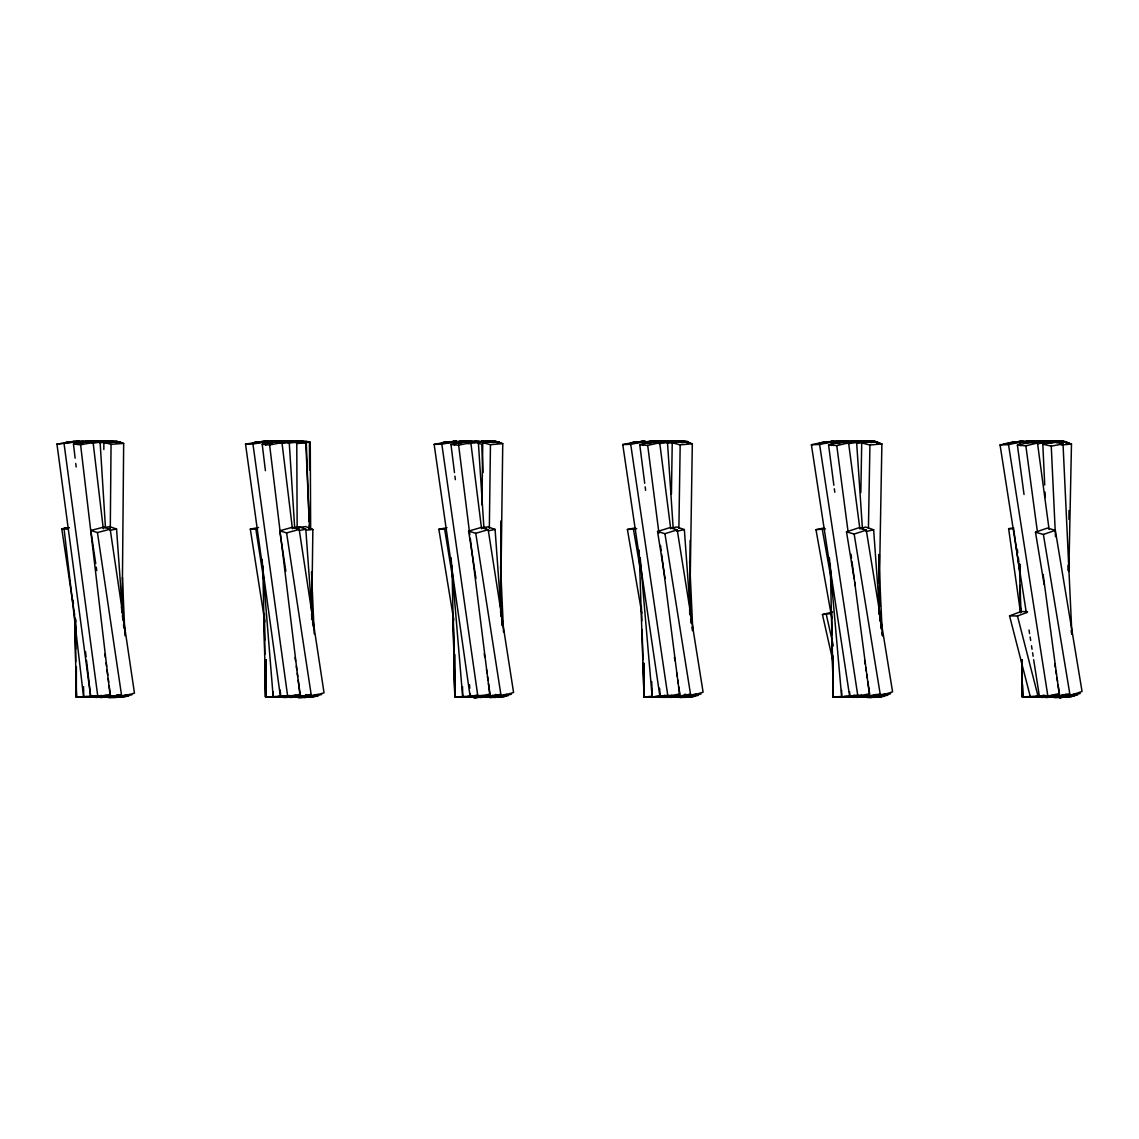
<?xml version="1.0" encoding="UTF-8"?>
<svg xmlns="http://www.w3.org/2000/svg" width="1139" height="1139" viewBox="0 0 1139 1139"><rect width="100%" height="100%" fill="white"/><g stroke="black" fill="none" stroke-linecap="round" stroke-linejoin="round"><path stroke-width="1.5" d="M500.662 593.633L500.818 520.95M689.949 586.542L690.12 540.484M879.237 582.997L879.379 554.679M1068.581 570.611L1068.624 565.3M1068.951 519.327L1069.008 510.486M103.834 449.535L103.891 442.416L116.52 441.476L123.667 443.398L122.144 612.44L121.375 607.073M110.298 527.969L111.053 444.324L103.891 442.416M311.659 619.616L312.855 529.45L305.736 526.602L294.688 527.827M481.939 504.805L482.765 442.644L495.066 441.59L502.755 443.626L500.591 607.03M489.343 528.169L490.453 444.694L482.765 442.644M671.426 494.226L672.238 442.772L684.368 441.647M678.887 528.268L680.182 444.879L672.238 442.772M689.664 614.092L692.313 443.754L682.588 441.135L669.931 441.619L676.367 441.69M860.828 492.532L861.725 442.9L873.684 441.704L881.885 443.883L878.824 614.049M868.431 528.382L869.925 445.064L861.725 442.9M1068.852 571.507L1071.472 444.011L1063.014 441.775L1056.28 442.487M1043.296 695.402L1038.312 697.267L1030.411 697.111L1009.553 615.857L1021.185 611.515L1027.506 611.643M1009.553 615.857L1017.469 616L1027.435 612.284M1044.192 584.72L1035.479 532.184L1047.439 528.069L1055.326 530.347L1082.05 691.444L1070.091 695.559L1065.364 694.192M1035.479 532.184L1043.381 534.462L1055.326 530.347M854.136 578.769L846.505 531.828L858.621 527.855L866.266 530.105L892.577 691.814L880.461 695.772L875.877 694.42M846.505 531.828L854.15 534.063L866.266 530.105M665.048 578.584L657.545 531.472L669.832 527.67L677.221 529.863L703.09 692.156L690.803 695.972L684.881 694.206M657.545 531.472L664.934 533.678L677.221 529.863M475.974 578.413L468.613 531.13L481.057 527.485L488.19 529.649L513.575 692.498L501.132 696.157L495.422 694.42M468.613 531.13L475.76 533.294L488.19 529.649M285.846 571.223L279.71 530.802L292.296 527.314L299.187 529.421L324.031 692.825L311.431 696.328L305.935 694.633M279.71 530.802L286.587 532.924L299.187 529.421M95.733 563.62L90.821 530.489L103.564 527.143L110.184 529.208L134.459 693.153L121.731 696.484L116.762 694.932M90.821 530.489L97.441 532.554L110.184 529.208M1073.394 694.448L1060.082 697.837L1055.967 694.975M833.321 662.87L822.443 614.547L832.652 612.027M822.443 614.547L831.456 613.494M844.497 696.541L841.095 697.381L850.107 696.328L839.457 697.125M1080.228 693.452L1067.343 696.641L1022.495 696.968L1021.655 659.766L1022.495 696.968L1041.587 696.712M1024.032 494.511L1017.412 445.15L1029.044 442.331L1037.487 443L1049.09 529.379M1017.412 445.15L1025.855 445.819L1037.487 443M1051.026 695.488L1059.469 696.143L1069.45 693.736M859.717 528.524L865.797 527.072L873.641 529.763L880.248 621.41M866.039 531.557L873.641 529.763M885.444 693.665L873.286 696.555L870.153 695.488M890.613 693.751L877.6 696.783L873.029 695.303M833.862 485.242L828.58 444.922L840.397 442.217L848.583 442.886L859.86 528.781M828.58 444.922L836.766 445.605L848.583 442.886M861.483 695.602L869.669 696.271L879.806 693.936M670.6 528.339L676.751 526.958L684.354 529.564L690.59 616.156M676.651 531.301L684.354 529.564M696.2 693.922L683.884 696.684L679.314 695.103M1026.296 612.568L1000.056 444.936L1011.631 442.388L1020.088 442.103L1020.629 445.591M1000.056 444.936L1008.513 444.651L1020.088 442.103M1033.671 659.709L1039.409 696.385L1044.378 695.288M1039.409 696.385L1047.866 696.086L1059.441 693.551L1058.074 684.81M831.897 618.477L815.98 529.706L823.967 527.955M815.98 529.706L825.504 528.923M700.983 694.021L687.828 696.911L683.457 695.488M644.717 483.335L639.762 444.708L651.779 442.103L659.709 442.772L670.714 528.781M639.762 444.708L647.692 445.392L659.709 442.772M671.91 695.701L679.841 696.385L690.134 694.149M483.064 527.827L487.734 526.844L495.081 529.393L501.317 616.199M488.845 530.703L495.081 529.393M506.926 694.164L494.454 696.797L490.041 695.26M867.79 681.492L869.655 693.736L857.881 696.2L849.68 696.456L811.395 444.751L823.17 442.288L831.37 442.032L831.897 445.52M811.395 444.751L819.61 444.495L831.37 442.032M849.68 696.456L854.72 695.402M454.489 472.628L450.973 444.509L463.16 441.989L470.834 442.672L481.569 528.781M450.973 444.509L458.647 445.178L470.834 442.672M641.798 613.181L627.404 529.493L635.505 527.813M627.404 529.493L636.715 528.767M482.338 695.815L490.012 696.484L500.448 694.334M511.326 694.292L498.056 697.025L492.489 695.189M678.816 686.917L679.841 693.922L667.895 696.299L659.937 696.527L622.762 444.566L634.708 442.188L642.667 441.96L643.179 445.463M622.762 444.566L630.707 444.338L642.667 441.96M292.424 527.983L298.731 526.731L305.807 529.208L312.228 618.833M299.5 530.475L305.807 529.208M317.624 694.391L305.01 696.897L300.753 695.416M659.937 696.527L665.062 695.502M265.415 470.692L262.212 444.295L274.57 441.889L281.974 442.573L292.438 528.781M262.212 444.295L269.616 444.979L281.974 442.573M295.841 695.317L292.751 695.915L300.155 696.598L310.961 694.477M453.778 620.086L438.857 529.279L447.029 527.684M308.256 697.139L321.639 694.548M452.995 613.65L454.831 696.968L474.906 696.698L470.136 696.513L434.144 444.381L446.274 442.089L453.963 441.889L454.461 445.392M434.144 444.381L441.832 444.196L453.963 441.889M473.667 695.929L477.127 695.274M470.193 696.584L477.882 696.399L490.012 694.107L488.517 683.599M103.364 527.827L109.743 526.631L116.562 529.037L123.055 620.627M110.184 530.233L116.562 529.037M128.308 694.605L115.552 696.997L111.451 695.559M75.131 458.191L73.466 444.11L85.995 441.79L93.113 442.473L103.293 528.795M73.466 444.11L80.598 444.779L93.113 442.473M264.846 621.766L250.309 529.08L258.581 527.556M1044.719 485.043L1042.811 444.21L1054.586 442.032L1063.029 443.939L1071.899 633.91M1042.811 444.21L1051.254 446.118L1063.029 443.939M106.283 695.431L103.151 696.014L110.284 696.684L121.232 694.662M279.952 696.37L276.649 696.983L304.412 696.499M285.476 696.37L282.173 696.983L298.674 696.854L296.467 696.513M1074.718 694.277L1062.943 696.442L1057.875 695.303M298.233 680.254L300.169 694.277L287.868 696.499L280.436 696.655L245.54 444.21L257.841 441.989L265.259 441.832L265.743 445.335M245.54 444.21L252.958 444.039L265.259 441.832M118.442 697.225L131.939 694.79M1063.669 695.402L1052.308 696.442M74.59 614.704L61.791 528.88L68.468 527.727M90.209 696.456L86.863 697.025L95.448 696.484M56.95 444.039L76.584 441.775L56.95 444.039L90.679 696.712L108.917 696.883L107.023 696.584M1063.954 697.31L1077.565 695.032M1025.541 443.413L1037.188 441.491L1045.773 442.459L1037.458 443.84M875.464 695.274L862.55 696.527M1046.072 695.473L1042.74 696.014L1051.34 696.997L1062.986 695.075M1018.508 442.487L1023.249 441.718L1003.73 443.868L1007.161 443.811M1020.53 612.882L1008.627 528.695L1013.682 527.884M1035.807 696.527L1032.432 697.068L1040.761 696.57M101.698 695.473L90.778 697.21L83.574 697.096L63.998 528.411L68.682 527.656M83.574 697.096L86.692 696.598M848.171 443.726L856.628 442.402L862.451 529.023M856.827 695.559L853.438 696.086L861.782 697.04L871.919 695.459M887.822 695.246L874.111 697.381L871.136 696.342M649.202 442.544L655.694 441.548L662.001 442.203M685.664 695.431L675.925 696.94L671.198 696.442M658.897 443.612L667.482 442.345L673.106 527.257M667.568 695.63L664.137 696.143L672.209 697.096L684.226 695.317M469.909 442.601L473.198 442.131L467.175 441.476L470.407 441.419M497.472 695.331L485.997 697.011L481.484 696.513M677.705 696.442L670.828 697.424L666.486 696.612M698.065 695.459L684.254 697.452L681.449 696.456M467.901 443.74L478.352 442.288L483.876 527.257M478.309 695.715L474.821 696.2L482.637 697.139L494.824 695.431M281.091 442.502L284.408 442.046L278.671 441.419M304.327 695.943L296.04 697.068L290.317 696.427M830.986 442.615L839.386 441.491L819.226 443.043L822.586 443.057M487.763 696.541L480.843 697.467L476.785 696.684M829.363 557.669L841.664 696.983L845.024 696.541M841.664 696.983L861.824 695.431L853.424 695.416M281.504 443.242L295.869 442.06L285.006 441.334M305.394 695.545L293.036 697.182L287.014 696.442M508.279 695.644L494.383 697.495L491.763 696.555M86.849 441.79L95.633 441.975L92.287 442.402M641.883 442.558L650.426 441.476L630.351 442.957L633.597 442.971M111.095 696.484L100.645 696.499M640.203 557.64L652.177 697.011L655.594 696.57M652.177 697.011L672.252 695.516L664.122 695.488M92.273 443.142L100.104 442.174L105.429 527.257M114.384 695.844L103.435 697.21L97.612 696.484M299.571 696.413L290.858 697.481L287.085 696.741M318.464 695.829L304.483 697.538L302.063 696.655M452.809 442.516L461.466 441.462L441.476 442.872L444.623 442.9M451.044 557.597L462.69 697.025L466.15 696.598M462.69 697.025L482.68 695.602L474.821 695.559M858.763 442.416L866.822 441.448L871.762 442.63M1031.991 441.918L1042.213 441.918L1037.145 442.516M885.174 695.488L872.26 697.04L867.32 695.844M1056.522 696.57L1046.3 696.57M1033.016 441.975L1044.605 441.904M1058.672 696.128L1049.161 697.239L1043.908 696.584M1073.18 695.886L1059.569 697.481L1056.294 696.256M263.721 442.459L272.52 441.448L252.616 442.8L255.649 442.815M262.041 559.32L273.189 697.04L278.471 696.427M273.189 697.04L293.093 695.687L287.014 695.63M88.557 696.413L81.88 697.153L95.747 696.413M100.873 696.413L97.37 696.797L100.858 697.509L109.615 696.513M477.668 696.484L472.899 697.025L474.778 697.851L487.492 696.413M695.801 695.63L682.745 697.096L679.599 696.328M844.127 441.918L855.574 441.861M843.486 441.832L853.453 441.847L848.356 442.416M306.548 530.148L312.855 529.45M297.991 697.025L304.312 696.328M307.473 695.986L310.634 695.644M872.36 695.858L859.518 697.267L852.812 696.413M868.274 696.456L856.613 696.627M1061.363 445.078L1071.472 444.011M1054.515 696.698L1066.303 695.459M477.426 442.53L488.958 441.334L493.472 442.43M648.76 442.53L664.948 441.605M663.297 442.516L666.543 442.188M506.414 695.772L493.23 697.153L490.211 696.413M682.859 695.957L669.874 697.296L663.453 696.456M1010.293 442.63L1026.438 441.377M1018.907 442.558L1025.228 441.918M1034.269 696.57L1029.542 697.054L1042.897 696.499L1039.309 696.499M1046.513 696.484L1042.997 696.854L1046.186 697.509L1056.764 696.427M1074.134 696.143L1060.01 697.581L1056.921 696.427M631.063 442.715L644.759 441.363M639.079 442.43L645.941 441.747M869.925 445.064L881.885 443.883M485.356 696.47L474.835 697.524L470.193 696.456M658.385 696.555L653.245 697.068L664.692 696.442M865.398 696.769L877.357 695.587M290.061 442.259L300.055 441.277L305.779 442.701L309.623 529.464M297.464 443.498L305.779 442.701M464.755 441.96L472.956 441.163L479.092 441.975L474.166 442.445M821.475 442.558L834.261 441.32L847.786 441.519L827.298 441.832L834.374 441.548M829.833 442.502L836.225 441.875M488.417 696.527L480.217 697.324L474.08 696.513M846.434 696.442L840.027 697.068L853.182 696.541L842.561 697.21M632.672 442.487L652.077 441.405L640.759 442.445M680.182 444.879L692.313 443.754M656.989 696.484L650.526 697.082L665.091 696.442M639.164 550.094L644.048 696.968L662.471 697.324L688.397 695.715M856.799 696.57L853.268 696.897L866.793 696.527M101.086 442.146L111.152 441.234L116.605 442.587M275.894 441.889L287.099 441.533M283.397 442.53L286.701 442.231M456.426 441.334L442.63 442.587L445.491 442.63M448.652 442.502L455.557 441.861M303.8 696.143L290.545 697.339L284.707 696.555M313.239 696.598L298.859 697.894L297.364 696.726M470.322 696.456L463.431 697.082L474.621 696.513M450.062 442.53L458.234 441.818M467.56 696.513L461.01 697.082L475.376 696.499M490.453 444.694L502.755 443.626M487.122 696.897L499.423 695.844M87.048 441.832L95.405 441.135M94.266 442.445L97.612 442.174M254.196 442.473L270.769 441.363M258.197 442.544L268.633 441.676M1034.07 442.16L1045.716 441.177L1054.372 442.487M1044.392 443.327L1052.707 442.63M110.896 696.499L100.873 697.353L95.306 696.598M280.55 696.513L273.602 697.096L286.288 696.442M1052.778 696.47L1042.797 697.296L1037.601 696.513M668.266 696.541L663.524 696.926L678.787 696.456M269.26 441.79L255.093 442.345L272.734 441.363M278.101 696.555L271.495 697.082L285.661 696.541M658.869 696.442L649.387 697.21L663.112 696.442M691.416 695.587L694.463 696.356L680.125 697.566L677.605 696.598M856.5 443.114L864.957 442.445L856.571 441.163L844.739 442.103L848.085 442.615M1031.877 441.918L1042 441.12M1038.825 442.516L1042.199 442.245M863.647 696.513L853.495 697.31L848.47 696.541M1058.33 696.427L1046.513 697.353L1041.26 696.641M79.986 441.633L65.791 442.373L83.474 441.363M858.535 441.96L868.772 441.177L873.641 442.402M92.515 696.442L83.773 697.111L96.217 696.513L94.48 696.57M123.453 696.698L109.045 697.794L107.764 696.783M643.065 663.311L644.048 696.968L650.882 696.442M643.521 663.268L644.048 696.968L664.208 696.541M111.053 444.324L123.667 443.398M666.97 443.028L675.555 442.402L667.426 441.163L655.409 442.046L658.655 442.544M115.082 696.541L105.941 696.399M118.242 696.299L121.389 696.071L118.527 695.303M664.194 697.324L676.21 696.442M843.045 441.861L853.253 441.12M1023.278 441.989L1012.913 442.217L1029.927 441.348M868.73 696.499L856.813 697.367L851.844 696.669M1036.219 696.499L1027.805 697.096L1043.21 696.513M669.618 441.875L679.94 441.149L684.496 442.316L681.065 442.558M1023.178 441.847L1012.742 442.259L1030.211 441.363M491.094 696.456L487.919 696.684L490.154 697.552L504.463 696.527M694.463 696.356L680.695 697.339L677.648 696.555M1038.085 696.513L1029.3 697.125L1043.253 696.456M1049.845 442.302L1062.616 441.434L1069.493 443.27L1066.303 443.498M309.694 696.541L297.948 697.353L295.186 696.228M664.521 441.12L650.796 442.032L653.914 442.473M834.275 441.946L824.166 442.146L842.775 441.377M665.859 696.47L662.428 696.712L667.098 697.367L680.823 696.442M846.775 696.541L838.276 697.096L855.175 696.442M477.255 442.032L491.108 441.135L495.38 442.231L491.92 442.445M487.25 696.684L474.08 697.552L469.51 696.47M504.933 696.456L491.08 697.353L477.042 696.684M287.925 442.872L296.766 442.302L297.151 527.642M838.503 441.277L824.351 442.174L834.517 441.804M860.458 442.203L873.371 441.391L879.977 443.156L876.745 443.37M297.92 696.541L265.601 696.968L262.782 565.827M865.711 697.096L875.393 696.484M1036.476 696.47L1022.495 696.968L1021.868 659.737M1041.644 696.541L1025.912 697.153L1055.953 696.783L1038.512 696.769M1058.316 696.541L1053.504 696.84L1054.572 697.694L1069.008 696.783M465.438 441.761L480.16 441.747L474.977 442.06M468.072 442.487L471.518 442.274M645.286 441.904L635.448 442.089L658.556 441.519L651.707 441.676M648.717 441.704L653.843 441.377L650.369 441.363M476.458 696.527L473.012 696.741L491.194 696.513M659.025 696.47L648.76 697.096L665.447 696.499M99.549 442.729L107.365 442.259L100.047 441.135L87.532 441.889L91.917 442.558M90.365 696.442L96.217 697.353L108.746 696.598M881.686 696.698L867.491 697.552L864.586 696.399M291.855 441.733L302.305 441.12L306.277 442.146L309.125 521.648M301.052 442.459L306.277 442.146M671.099 442.117L684.155 441.348L690.476 443.057L687.216 443.242M315.375 696.541L301.436 697.367L297.464 696.342M676.481 697.139L687.913 696.47M282.614 442.615L276.72 441.676L287.085 441.12M277.233 442.502L282.458 442.203M455.344 441.548L446.716 442.032L456.525 441.462M288.793 696.47L283.568 696.769L301.55 696.57M469.581 696.513L459.231 697.096L475.703 696.541M1036.561 696.513L1042.256 696.755L1022.495 696.968L1041.345 696.854L1022.495 696.968L1022.423 684.553L1022.495 696.968L1030.767 696.499M1042.811 696.641L1022.495 696.968L1033.557 696.527M1048.578 442.487L1053.333 442.217L1046.3 441.135L1033.614 441.832L1037.828 442.487M1054.899 696.641L1042.228 697.353L1036.59 696.484M101.243 441.775L113.516 441.106M108.419 442.544L113.686 442.259M481.754 442.032L494.938 441.306L500.989 442.943L497.686 443.128M827.54 441.818L847.786 441.519L842.988 441.69M125.803 696.612L111.779 697.367L108.105 696.413M500.434 696.456L454.831 696.968L451.955 565.827M643.706 663.268L644.048 696.968L652.149 696.541M830.288 564.076L833.278 696.968L841.678 696.513M832.168 642.012L833.278 696.968L853.524 696.655L850.121 696.527M87.888 441.676L98.395 441.135M88.144 442.402L93.398 442.131M269.06 441.747L258.012 441.975L280.109 441.519L260.119 441.761L280.109 441.519L276.805 441.619M849.438 442.587L844.369 441.79L857.197 441.12L863.96 442.188L857.539 442.516M99.378 696.527L94.124 696.797L111.893 696.627M281.86 696.456L269.701 697.096L287.697 696.499L252.958 444.039M865.697 696.684L852.869 697.353L847.8 696.57M455.543 441.59L447.613 441.989L456.44 441.747M476.985 696.911L485.655 696.911L457.394 697.096L472.486 696.484M476.543 696.499L459.786 697.125M871.933 696.484L863.889 696.883L879.208 696.84L878.354 696.157M78.349 441.804L69.308 441.932L85.824 441.348M1047.752 441.704L1060.082 441.106L1063.456 441.989L1052.877 442.502M92.401 696.513L80.171 697.096L81.965 697.182M453.991 652.647L454.831 696.968L465.225 696.47M676.481 696.726L663.51 697.353L658.655 696.598M1071.543 696.684L1057.448 697.367L1054.073 696.484M1034.483 441.633L1045.047 441.135M1034.411 442.316L1039.693 442.06M1047.068 696.499L1040.021 696.826L1057.547 696.684M122.158 696.612L108.718 697.225L105.984 696.484M266.241 696.997L265.088 659.723L265.601 696.968L276.151 696.484M88.97 441.434L87.062 441.334L90.878 441.519L71.017 441.747L90.878 441.519L87.546 441.605M268.804 441.491L259.251 441.904L267.793 441.704M275.581 441.761L281.959 441.476M285.134 441.334L288.324 441.192M276.151 442.146L282.515 441.861M87.29 696.499L76.37 696.968L74.733 618.99M75.843 666.828L76.37 696.968L96.245 696.741L90.337 696.499M295.385 696.47L265.601 696.968L265.302 659.723M299.144 696.726L284.237 696.968M276.72 441.676L281.689 441.476M843.985 441.676L847.516 441.519M851.061 441.377L856.371 441.163M298.005 696.812L284.75 697.353L278.856 696.427M859.418 696.484L850.562 696.854L867.861 696.741M1068.325 696.684L1052.194 696.541M830.459 441.96L834.004 441.818M1023.562 441.476L1017.255 441.733L1022.936 441.96M1026.723 441.348L1037.003 441.519L1016.686 441.847L1037.003 441.519L1032.261 441.704M850.591 696.527L833.278 696.968L832.609 656.178M853.752 696.655L833.278 696.968L833.207 691.644L833.278 696.968L865.512 696.897M87.19 441.704L100.915 441.135L106.511 442.017L101.499 442.217M87.447 442.046L92.231 441.861M671.113 442.416L677.434 442.174M107.237 696.499L94.452 696.983L96.302 697.267M110.682 696.726L95.363 697.353L89.753 696.456M678.445 696.499L675.285 696.612L692.284 696.812M838.332 697.196L833.278 696.968L852.897 696.769L833.278 696.968L851.459 696.783M879.137 696.755L865.483 697.267L862.223 696.385M78.904 441.533L70.917 441.832L79.16 441.676M653.473 441.704L667.696 441.177M656.292 442.131L659.851 442.003M96.345 696.641L80.1 697.111L97.94 696.555L110.312 694.448L109.145 685.678M671.768 696.484L644.048 696.968L643.919 663.268M685.55 696.499L663.923 697.31L659.31 696.584M645.742 441.533L638.623 441.79L641.485 441.904M1047.453 442.16L1052.521 441.989L1047.211 441.135L1033.714 441.619L1039.01 442.459M122.115 696.968L76.37 696.968L75.986 666.813L76.37 696.968L118.185 696.513M297.493 696.968L283.568 697.452L279.539 696.484M660.264 696.499L663.524 696.698L644.048 696.968L688.412 697.04L673.007 696.84L673.961 697.011M459.8 441.348L469.325 441.519L449.25 441.79L469.325 441.519L466.065 441.619M481.156 441.576L496.319 441.804M482.025 442.288L488.375 442.074M454.717 654.398L454.831 696.968L474.166 696.812L454.831 696.968L454.433 654.398M490.638 696.513L485.869 696.669L502.626 696.854M689.921 696.812L676.167 697.282L673.106 696.442L676.196 696.926M267.537 441.448L260.916 441.661L266.882 441.932M270.84 441.348L282.415 441.519M456.312 441.548L449.976 441.747L455.685 441.761M471.105 441.462L464.755 441.661L470.435 441.946M474.28 441.348L479.035 441.206M847.9 442.117L844.554 441.59L847.957 441.476M851.36 441.363L863.177 441.946L858.08 442.117M1034.169 441.647L1038.967 441.505M1043.78 441.348L1046.983 441.249M1034.098 441.932L1038.91 441.79M301.479 696.883L309.737 696.954L265.601 696.968L284.778 696.826L265.601 696.968L265.558 659.709M471.646 696.627L474.18 696.741L454.831 696.968L472.101 696.513M477.312 697.182L488.417 696.812L485.897 696.427M496.191 442.473L499.651 442.373L495.351 441.192L481.498 441.619L484.36 442.402M1022.722 441.619L1017.924 441.761L1019.476 441.832M500.69 696.869L486.837 697.296L483.961 696.499M1040.021 696.655L1022.495 696.968M80.869 441.804L71.871 441.647L92.444 441.818M282.415 441.448L276.051 441.633L281.433 441.889M285.604 441.363L292.581 441.576M299.329 441.989L290.801 441.59L307.302 441.761M668.707 442.06L673.847 441.918L655.423 441.562L660.122 442.316M301.778 697.225L312.94 696.897M268.32 441.676L261.329 441.704L263.55 441.804M303.273 442.473L310.249 442.288L310.648 528.923M475.888 442.103L484.516 441.875L466.292 441.533L470.706 442.245M1023.221 441.491L1018.166 441.633L1023.534 441.875M1028.275 441.363L1037.003 441.519L1031.948 441.647M311.431 696.911L294.816 696.555M839.315 441.363L847.786 441.519L842.689 441.647M855.432 441.363L858.649 441.291M848.64 441.761L844.198 441.647M72.682 441.676L79.075 441.519M87.361 441.605L92.145 441.491M96.943 441.377L118.285 441.704M74.59 441.761L79.388 441.647M103.905 442.06L110.298 441.904M645.229 441.491L640.09 441.605L644.859 441.832M78.292 697.054L94.58 696.812L92.658 696.726M102.396 441.889L105.899 441.818L88.102 441.505L91.889 442.117M1061.534 442.245L1066.83 442.131L1063.427 441.192L1049.318 441.491L1052.721 442.43M97.385 696.513L76.37 696.968L76.37 666.813M1068.211 696.983L1036.575 696.698M1038.839 441.476L1034.027 441.576L1038.811 441.761M1045.246 441.348L1050.03 441.548M269.018 441.448L262.055 441.59L266.213 441.79M645.429 441.633L641.271 441.647L642.211 441.69M655.85 441.605L660.677 441.519M656.776 441.747L659.994 441.69M870.381 442.188L860.201 441.462L874.368 441.192L877.457 442.06L873.912 442.117M1048.421 441.847L1051.938 441.79L1034.369 441.491L1037.857 442.06M645.913 697.054L674.843 696.726M661.303 697.153L675.769 696.883M878.881 697.011L864.715 697.282L861.625 696.427M1047.14 696.499L1024.089 697.04L1054.486 696.911M78.306 441.476L73.053 441.576L76.897 441.761M677.036 442.174L671.085 441.448L688.113 441.989L683.372 442.06M848.854 441.419L845.309 441.476L846.633 441.761M852.385 441.348L862.636 441.761L859.105 441.818M644.987 697.04L660.406 696.869L659.467 696.797M689.551 697.04L658.271 696.755L675.356 697.011L672.494 696.541M864.757 697.011L834.545 697.025L877.842 697.096L833.278 696.968M659.823 441.419L656.263 441.462L659.125 441.932M663.382 441.363L673.348 441.718L669.789 441.775M848.583 441.505L845.366 441.548L848.484 441.989M866.409 441.405L859.988 441.505L866.039 441.775M869.612 441.363L875.663 441.619M1022.922 441.505L1019.405 441.562L1022.936 441.733M1033.486 441.576L1037.003 441.519L1032.333 441.32M1036.262 696.769L1043.139 696.655M475.177 441.363L498.768 441.918L495.593 441.96M480.886 441.733L484.061 441.704L481.526 441.277M487.663 442.074L481.996 441.434M497.7 696.37L500.192 697.054L469.111 696.783L473.867 696.726M845.95 696.812L852.285 696.726M298.29 441.989L292.937 441.419L309.452 441.861L309.594 470.208M306.263 441.889L309.452 441.861M452.966 441.605L456.81 441.59L453.564 441.562L454.845 441.548M468.086 441.448L464.869 441.491L469.325 441.519L464.498 441.533L471.347 441.633L461.879 441.277M645.001 441.505L641.456 441.548L644.347 441.69M656.733 441.533L659.951 441.505M654.996 441.562L658.613 441.633M670.316 441.334L677.733 441.419M682.56 441.363L686.703 441.59M677.05 441.704L671.298 441.491M305.437 696.499L294.289 696.627L310.805 697.068L308.626 696.456M298.247 696.926L295.029 696.968L298.461 697.096M301.678 697.054L309.737 696.954L265.914 696.983L265.786 659.737M456.696 697.068L454.831 696.968L473.767 696.954M646.938 697.111L689.323 696.983L674.858 697.153M110.554 441.889L103.891 441.419L120.136 441.79L116.947 441.832M281.404 441.419L278.229 441.462L280.45 441.832M286.188 441.377L294.787 441.676L291.598 441.704M268.306 441.491L263.522 441.533L268.505 441.533M276.919 441.548L279.482 441.519M265.601 696.968L296.496 697.025L267.85 697.082L286.459 696.57M455.458 696.997L499.565 696.94L454.831 696.968M92.416 441.434L89.226 441.462L91.134 441.775M100.417 441.363L105.514 441.647L102.325 441.676M1062.986 441.761L1066.189 441.733L1048.677 441.519L1064.652 441.661M656.178 696.869L662.257 696.812M1024.175 441.505L1019.405 441.633L1021 441.718M1033.799 441.533L1037.003 441.519L1033.486 441.334M469.951 697.04L473.796 697.04M477.013 697.025L484.445 696.854M844.569 441.533L847.786 441.519L846.491 441.448M859.133 441.619L862.337 441.59L861.07 441.377M276.25 441.491L282.7 441.505M297.236 441.491L293.691 441.448M297.849 441.562L291.399 441.533M653.729 441.533L658.556 441.519L652.846 441.291M673.149 441.704L672.224 441.434L677.05 441.419M684.411 441.647L687.629 441.633L686.703 441.377M438.857 529.279L444.651 529.265L452.696 578.156M466.421 696.926L472.215 696.911M480.63 441.562L487.093 441.619M76.37 441.519L79.602 441.519M87.66 441.519L90.878 441.519M105.386 441.519L110.227 441.519M119.894 696.968L76.37 696.968L97.84 696.584L64.097 443.897M250.309 529.08L255.834 529.08L263.792 579.808M61.791 528.88L67.03 528.909M1008.627 528.695L1013.596 528.738L1020.046 574.341M63.998 528.411L68.326 528.482M461.594 441.377L443.868 442.416L448.51 442.502M460.526 441.249L464.926 441.377M273.588 441.277L280.109 441.519M66.503 527.784L69.265 527.87M841.436 441.277L850.805 442.288M85.283 441.306L87.148 441.377M834.987 442.003L828.153 441.704L834.189 441.861M844.042 441.348L845.295 441.405M829.591 441.704L830.844 441.761M657.744 696.655L662.514 696.883L644.048 696.968M655.751 441.377L656.69 441.419M660.392 696.783L661.332 696.84M845.223 441.391L846.505 441.448M833.634 441.718L830.431 441.562L833.962 441.505L830.772 441.605L832.054 441.676M848.996 696.812L850.278 696.869M452.482 441.548L455.059 441.676M471.19 696.883L469.951 696.897M469.097 696.812L474.137 697.282M832.039 441.519L833.335 441.59M643.108 441.519L644.076 441.576M847.715 696.897L849.011 696.954M659.495 696.968L658.527 696.911L659.481 697.068M473.069 696.854L468.627 696.527L486.866 696.94L483.933 696.47M266.498 697.04L280.735 697.025M1032.774 441.704L1039.622 442.373M856.628 442.402L848.284 441.434L836.453 443.285L839.785 443.669M667.482 442.345L659.41 441.391L647.393 443.171L650.625 443.541M478.352 442.288L470.535 441.348L458.348 443.043L461.466 443.427M272.335 443.299L269.317 442.943L281.689 441.306L289.221 442.231L294.645 527.257M100.104 442.174L92.843 441.277L80.314 442.829L83.218 443.185M296.766 442.302L289.164 441.135L276.805 441.932L279.838 442.402M659.994 442.516L655.139 441.747L668.109 441.12L674.587 442.146L668.095 442.459L677.89 441.391L682.603 442.53M87.532 441.647L93.142 442.53M1035.992 696.499L1041.302 697.339L1067.684 696.171L1064.937 695.431M859.817 441.334L861.084 441.533M848.982 696.954L879.094 696.968L863.405 696.854M467.517 441.562L469.781 441.875M482.594 441.419L483.876 441.633M846.619 441.462L847.886 441.676M672.138 441.419L673.092 441.576M294.916 697.025L281.034 697.04M482.979 527.172L486.082 527.884M477.284 443.071L481.783 444.182L483.064 472.486M314.136 695.203L316.998 695.901L303.686 697.196L300.824 696.499M124.834 695.345L127.568 696.029L114.128 697.239L111.408 696.57M880.718 695.431L883.964 696.256L870.31 697.31L867.064 696.499M122.044 442.744L116.562 441.249L103.136 441.861L105.87 442.615M296.439 696.726L298.589 697.31M1067.941 442.644L1062.744 441.234L1049.204 441.79L1051.795 442.502M878.496 442.544L873.599 441.206L859.945 441.733L863.205 442.615M121.389 696.427L123.226 696.926L106.995 696.783M689.067 442.459L684.468 441.206L670.714 441.676L673.775 442.516M310.249 442.288L306.249 441.192L292.296 441.576L296.297 442.672M1052.877 696.826L1068.852 696.954L1062.573 695.132M296.809 526.944L299.443 527.827M126.401 695.174L128.636 696L114.583 697.566L111.209 696.313M881.458 695.231L884.263 696.285L870.068 697.581L867.263 696.513M688.768 696.385L689.394 696.897L674.274 696.926M1017.469 616L1038.312 697.267M826.359 614.761L833.349 645.813M822.315 529.621L831.057 578.37M633.469 529.436L640.673 571.28M1043.381 534.462L1070.091 695.559M854.15 534.063L880.461 695.772M854.706 582.243L855.275 585.731M664.934 533.678L690.803 695.972M1054.799 663.866L1055.34 667.354M1055.896 670.843L1056.437 674.331M1056.978 677.833L1057.533 681.321M1008.513 444.651L1047.866 696.086M1029.03 630.024L1029.571 633.526M1030.126 637.014L1030.667 640.502M1031.493 645.742L1032.034 649.23M1032.575 652.732L1033.13 656.221M475.76 533.294L501.132 696.157M864.601 660.52L865.127 664.023M865.668 667.511L866.195 671.013M866.722 674.502L867.263 678.004M819.61 444.495L857.881 696.2M286.587 532.924L311.431 696.328M97.441 532.554L121.731 696.484M96.245 567.108L96.758 570.596M75.117 618.206L75.63 621.709M674.416 657.175L674.929 660.677M676.737 672.921L677.264 676.424M677.776 679.926L678.289 683.428M630.707 444.338L667.895 696.299M1071.158 630.479L1071.657 633.967M484.26 653.814L484.758 657.317M486.51 669.575L487.008 673.078M487.506 676.58L488.005 680.097M441.832 444.196L477.882 696.399M878.852 609.522L880.561 621.809M881.059 625.311L881.543 628.828M882.042 632.33L882.526 635.847M295.086 657.459L295.57 660.976M296.297 666.23L296.781 669.732M297.265 673.234L297.749 676.751M689.565 609.564L690.277 614.846M690.761 618.363L691.231 621.88M691.942 627.162L692.427 630.679M1025.855 445.819L1037.444 532.198M1043.139 574.512L1059.469 696.143M104.916 654.085L105.386 657.602M106.098 662.87L106.568 666.372M107.023 669.889L107.735 675.142M108.205 678.659L108.675 682.161M836.766 445.605L848.042 531.486M851.032 554.28L851.488 557.783M851.944 561.285L869.669 696.271M834.332 488.745L834.787 492.262M500.505 611.372L501.203 616.669M501.658 620.186L502.356 625.482M1017.284 549.24L1017.739 552.757M1018.408 558.025L1018.864 561.527M1019.32 565.044L1019.989 570.312M647.692 445.392L658.94 533.152M660.506 545.439L661.175 550.707M661.631 554.209L679.841 696.385M645.158 486.837L645.614 490.354M458.647 445.178L469.823 534.803M470.265 538.32L490.012 696.484M454.931 476.13L455.358 479.647M311.545 614.035L312.2 619.289M312.641 622.791L313.083 626.293M269.616 444.979L300.155 696.598M122.428 615.843L122.855 619.345M123.496 624.613L123.909 628.116M80.598 444.779L110.284 696.684M75.758 463.488L76.171 467.004M85.482 651.536L86.094 656.804M86.493 660.321L90.778 697.21M73.081 600.111L73.394 603.642M74.035 610.703L75.8 630.109M849.58 691.715L850.05 697.011M659.552 688.227L660.307 697.04M469.51 684.724L469.809 688.241M470.25 693.537L470.549 697.068M280.208 690.035L280.778 697.096M1019.505 564.545L1019.918 569.842M690.846 619.701L691.102 623.232M501.701 621.524L501.957 625.055M1020.8 608.639L1021 612.17M1051.254 446.118L1055.483 536.654M1045.047 492.148L1045.303 497.472M878.753 557.783L882.369 635.462M689.622 561.328L692.797 630.251M500.576 566.638L503.538 632.088M311.502 571.949L314.25 633.925M122.428 577.288L124.963 635.776M878.767 568.446L879.336 582.641M879.849 595.071L880.276 605.72M881.002 623.474L881.216 628.799M689.65 573.771L690.206 587.98M690.832 603.969L691.188 612.853M500.591 580.89L501.06 593.334M501.729 611.116L501.986 618.221M309.253 525.179L309.367 528.71M311.517 588.778L311.901 599.37M312.656 620.57L312.784 624.101M122.457 597.619L122.685 604.695M651.707 681.521L652.248 697.452M641.414 606.631L641.827 620.798M642.083 629.668L642.966 659.766M1019.476 564.09L1020.558 611.928M841.593 690.206L841.749 697.296M1019.761 564.033L1019.989 574.668M1020.202 585.304L1020.743 611.885M462.534 686.646L462.776 697.282M273.161 691.957L273.275 697.282M83.546 686.632L83.773 697.267M831.57 611.885L832.025 634.921M453.251 613.636L453.877 647.322M1020.985 608.311L1021.057 611.857M264.077 613.636L264.817 654.412M75.003 618.947L75.744 661.503M264.447 613.608L264.817 640.218M1022.053 659.723L1022.267 677.463M75.359 618.933L75.758 649.088M832.823 656.178L833.179 688.098M75.558 618.918L75.744 636.658M265.957 670.401L265.871 659.766L265.928 696.983M833.079 656.164L833.179 677.449M878.781 554.536L878.852 582.983M1068.126 565.229L1068.14 570.554M864.643 696.641L850.192 696.997L865.868 696.84L864.643 696.641M119.538 696.541L90.75 696.84L121.403 697.068L119.538 696.541M1051.34 696.655L1036.917 696.812L1067.328 697.068L1051.34 696.655"/></g></svg>
